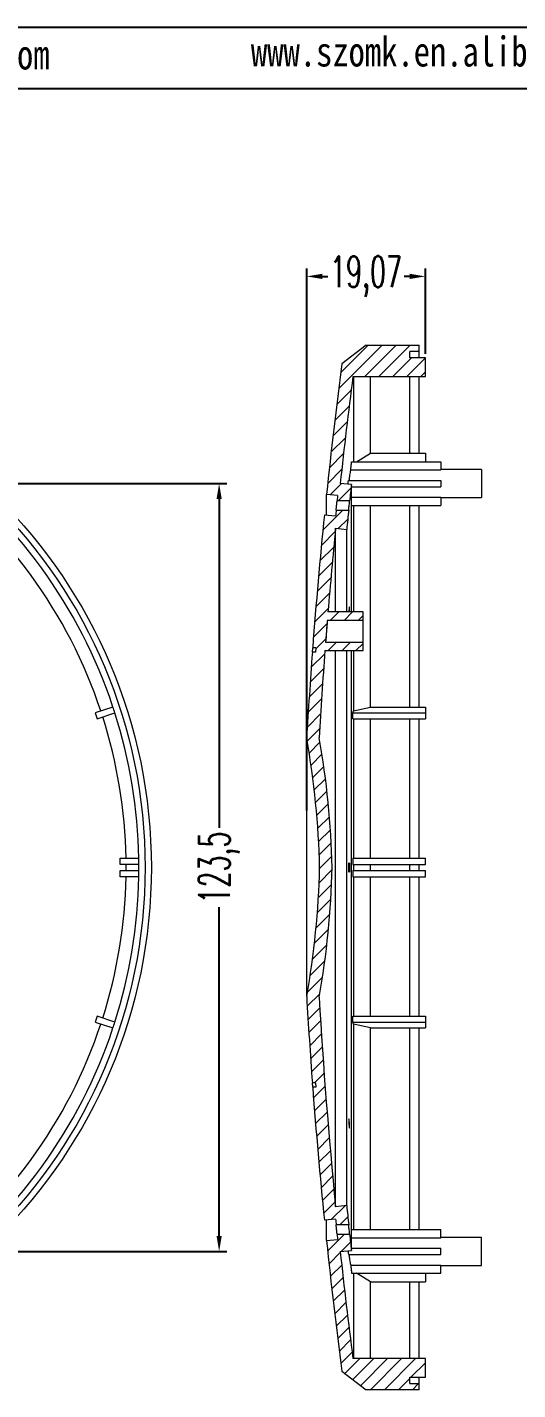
# Model space of a CAD drawing. Header units: inches. Extents: x 2104 to 4359, y 410 to 823.
# Drawn here: x 2371.4 to 2450.2, y 603.5 to 822.7 of the extents above; entities that cross this region are included whole.
import ezdxf

# ---------------------------------------------------------------- set-up
doc = ezdxf.new("R2010")
doc.units = ezdxf.units.IN
doc.layers.add('文字', color=81, linetype='Continuous')
doc.styles.add('SLDTEXTSTYLE2', font='TXT', dxfattribs={"width": 0.6, "bigfont": 'bigfont'})
doc.styles.add('宋体', font='', dxfattribs={"width": 0.8, "height": 3.5})
doc.styles.get('宋体').set_extended_font_data('SimSun')
doc.dimstyles.new('5', dxfattribs={"dimtxt": 5, "dimasz": 2.5, "dimexe": 1.25, "dimexo": 0.625, "dimtad": 0, "dimzin": 12, "dimtxsty": 'SLDTEXTSTYLE2', "dimcen": 2.5, "dimclrd": 3, "dimclre": 3, "dimclrt": 256, "dimadec": 0, "dimazin": 0, "dimtfac": 1, "dimtmove": 0, "dimatfit": 3, "dimfxl": 1, "dimarcsym": 0})
pattern_1 = [(45, (0, 0), (-1.122532015133644, 1.122532015133644), [])]

# ---------------------------------------------------------------- blocks, each defined once
blk = doc.blocks.new('*D214')
at = {"color": 3, "lineweight": -2}
for p, q in [((2349.911232360855, 749.2566113113935), (2403.430438522576, 749.2566113113935)), ((2402.180438522576, 746.7566113113935), (2402.180438522576, 693.8816113113935)), ((2402.180438522576, 628.2566113113935), (2402.180438522576, 681.1316113113935)), ((2349.911232360855, 625.7566113113935), (2403.430438522576, 625.7566113113935))]:
    blk.add_line(p, q, dxfattribs=at)
at = {"color": 3}
for points in [[(2401.763771855909, 746.7566113113935), (2402.597105189242, 746.7566113113935), (2402.180438522576, 749.2566113113935)], [(2401.763771855909, 628.2566113113935), (2402.597105189242, 628.2566113113935), (2402.180438522576, 625.7566113113935)]]:
    blk.add_solid(points, dxfattribs=at)
at = {"layer": 'Defpoints', "color": 0}
for p in [(2349.286232360855, 749.2566113113935), (2402.180438522576, 749.2566113113935), (2349.286232360855, 625.7566113113935)]:
    blk.add_point(p, dxfattribs=at)
at = {"insert": (2402.180438522576, 687.506611311394), "char_height": 5, "attachment_point": 5, "rotation": 90, "style": 'SLDTEXTSTYLE2'}
blk.add_mtext('123,5', dxfattribs=at)
blk = doc.blocks.new('*D223')
at = {"color": 3, "lineweight": -2}
for p, q in [((2416.242485838557, 696.6718060455605), (2416.242485838557, 783.8326267939278)), ((2418.742485838557, 782.5826267939278), (2419.652416672391, 782.5826267939278)), ((2432.812347506226, 782.5826267939278), (2431.902416672391, 782.5826267939278)), ((2435.312347506226, 770.1316113113935), (2435.312347506226, 783.8326267939278))]:
    blk.add_line(p, q, dxfattribs=at)
at = {"color": 3}
for points in [[(2418.742485838557, 782.9992934605945), (2418.742485838557, 782.1659601272612), (2416.242485838557, 782.5826267939278)], [(2432.812347506226, 782.9992934605945), (2432.812347506226, 782.1659601272612), (2435.312347506226, 782.5826267939278)]]:
    blk.add_solid(points, dxfattribs=at)
at = {"layer": 'Defpoints', "color": 0}
for p in [(2435.312347506226, 782.5826267939278), (2435.312347506226, 769.5066113113935), (2416.242485838557, 696.0468060455605)]:
    blk.add_point(p, dxfattribs=at)
at = {"insert": (2425.777416672391, 782.5826267939278), "char_height": 5, "attachment_point": 5, "style": 'SLDTEXTSTYLE2'}
blk.add_mtext('19,07', dxfattribs=at)

msp = doc.modelspace()

# ---------------------------------------------------------------- hatches: boundary and pattern name
at = {"linetype": 'Continuous', "lineweight": 0}
h = msp.add_hatch(dxfattribs=at)
h.set_pattern_fill('ANSI31', color=4, scale=0.5, style=0)
h.set_pattern_definition(pattern_1)
edge = h.paths.add_edge_path(flags=0)
edge.add_arc((3243.616208876534, 660.7729561972014), 826.9351658260475, 173.9925447969175, 174.0490867491497)
edge.add_line((2421.137328381409, 746.5066113113935), (2423.148191098138, 746.5066113113935))
edge.add_arc((3243.616208876534, 660.7729561972014), 824.9351658260475, 173.8536348849227, 174.0346068638956, ccw=False)
edge.add_line((2423.42307796332, 749.0976742506919), (2421.632957799039, 749.2860589645007))
edge.add_arc((3243.616208876534, 660.7729561972014), 826.7351658260476, 172.6522517476979, 173.8539373255835, ccw=False)
edge.add_line((2423.67002103919, 766.5050869069801), (2435.312347506226, 766.5050869069801))
edge.add_line((2435.312347506226, 766.5050869069801), (2435.312347506226, 769.5066113113936))
edge.add_line((2435.312347506226, 769.5066113113935), (2432.812347506226, 769.5066113113935))
edge.add_line((2432.812347506226, 769.5066113113935), (2432.812347506226, 770.5066113113935))
edge.add_line((2432.812347506226, 770.5066113113935), (2434.312347506226, 770.5066113113935))
edge.add_line((2434.312347506226, 770.5066113113935), (2434.312347506226, 771.5066113113935))
edge.add_line((2434.312347506226, 771.5066113113935), (2425.811235407217, 771.5066113113935))
edge.add_line((2425.811235407217, 771.5066113113935), (2421.91757934313, 768.5381514118562))
edge.add_arc((3243.616208876534, 660.7729561972014), 828.7351658260476, 172.5283420764833, 173.9925447969175)
edge.add_line((2419.43221961973, 747.5066113113935), (2421.222334534406, 747.3182271500315))
h = msp.add_hatch(dxfattribs=at)
h.set_pattern_fill('ANSI31', color=4, scale=0.5, style=0)
h.set_pattern_definition(pattern_1)
edge = h.paths.add_edge_path(flags=0)
edge.add_arc((3243.616208876534, 660.7729561972014), 828.2351658260476, 175.7033635055529, 175.7523865467496)
edge.add_spline(control_points=[(2417.655980578596, 722.1178107566407), (2417.489771700091, 722.1301552486989), (2417.323562821588, 722.1424997407571), (2417.157353943083, 722.1548442328153)], knot_values=[0, 0, 0, 0, 1, 1, 1, 1], weights=[1, 1, 1, 1], degree=3, periodic=0)
edge.add_arc((3243.616208876534, 660.7729561972014), 828.7351658260476, 175.7523865467497, 176.7153513814127)
edge.add_arc((2284.325693026787, 684.6193618451484), 134.0177592264281, 1.234463321825615, 10.158626856906324, ccw=False)
edge.add_arc((2284.325693026787, 690.3938607776386), 134.0177592264281, 349.841373143093, 358.7655366781736, ccw=False)
edge.add_arc((3243.616208876534, 714.240266425586), 828.7351658260476, 183.2846486185881, 184.2476204082335)
edge.add_line((2417.157361346297, 652.8582787116038), (2417.655980578596, 652.8954118661443))
edge.add_arc((3243.616208876534, 714.240266425586), 828.2351658260476, 184.2476134978475, 184.2966503607017)
edge.add_spline(control_points=[(2417.708785357662, 652.1885324665764), (2417.542572084873, 652.176245647961), (2417.37637382931, 652.1637589500128), (2417.210175573747, 652.1512722520647)], knot_values=[0, 0, 0, 0, 1, 1, 1, 1], weights=[1, 1, 1, 1], degree=3, periodic=0)
edge.add_arc((3243.616208876534, 714.240266425586), 828.7351658260476, 184.2966364944475, 185.7815673583447)
edge.add_line((2419.096679450152, 630.7566113113935), (2420.887523152903, 630.9379365228748))
edge.add_arc((3243.616208876534, 714.240266425586), 826.9351658260475, 185.7815673583447, 185.8464296570102)
edge.add_line((2420.982353612932, 630.0066113113935), (2422.992836578041, 630.0066113113935))
edge.add_arc((3243.616208876534, 714.240266425586), 824.9351658260475, 185.64265744635, 185.8606535148301, ccw=False)
edge.add_line((2422.678289135906, 633.1294795450567), (2420.887440181414, 632.9481538018302))
edge.add_arc((3243.616208876534, 714.240266425586), 826.7351658260476, 183.3009132462272, 185.6429598870108, ccw=False)
edge.add_arc((2284.325693026787, 690.3938607776386), 136.0177592264281, 349.9410871764937, 358.7836909278149)
edge.add_arc((2284.325693026787, 684.6193618451484), 136.0177592264281, 1.216309072185986, 10.05891282350716)
edge.add_arc((3243.616208876534, 660.7729561972014), 826.7351658260476, 175.7245950612827, 176.699086753772, ccw=False)
edge.add_line((2419.181659036046, 722.4066113113936), (2425.312347506226, 722.4066113113936))
edge.add_line((2425.312347506226, 722.4066113113936), (2425.312347506226, 723.7566113113935))
edge.add_line((2425.312347506226, 723.7566113113935), (2419.283694898176, 723.7566113113935))
edge.add_arc((3243.616208876534, 660.7729561972014), 826.7351658260476, 175.3874582106935, 175.6307682415281, ccw=False)
edge.add_line((2419.558590735618, 727.2566113113935), (2425.312347506226, 727.2566113113936))
edge.add_line((2425.312347506226, 727.2566113113935), (2425.312347506226, 728.6066113113934))
edge.add_line((2425.312347506226, 728.6066113113939), (2419.668619737958, 728.6066113113939))
edge.add_arc((3243.616208876534, 660.7729561972014), 826.7351658260476, 174.3570401129884, 175.2935880157458, ccw=False)
edge.add_line((2420.887440181414, 742.0650688209571), (2422.678289135906, 741.8837430777306))
edge.add_arc((3243.616208876534, 660.7729561972014), 824.9351658260475, 174.1393464851692, 174.3573425536492, ccw=False)
edge.add_line((2422.99283657804, 745.0066113113935), (2420.982353612932, 745.0066113113935))
edge.add_arc((3243.616208876534, 660.7729561972014), 826.9351658260475, 174.1535703429906, 174.2184326416561)
edge.add_line((2420.887523152903, 744.0752860999123), (2419.096679450153, 744.2566113113937))
edge.add_arc((3243.616208876534, 660.7729561972014), 828.7351658260476, 174.2184326416561, 175.703363505553)
edge.add_line((2417.210175573747, 722.8619503707264), (2417.708785357705, 722.8246901562079))
h = msp.add_hatch(dxfattribs=at)
h.set_pattern_fill('ANSI31', color=4, scale=0.5, style=0)
h.set_pattern_definition(pattern_1)
edge = h.paths.add_edge_path(flags=0)
edge.add_arc((3243.616208876534, 714.240266425586), 826.9351658260475, 185.9509132508512, 186.0074552030834)
edge.add_line((2421.222334534407, 627.6949954727556), (2419.43221961973, 627.5066113113936))
edge.add_arc((3243.616208876534, 714.240266425586), 828.7351658260476, 186.0074552030834, 187.4716579235175)
edge.add_line((2421.91757934313, 606.475071210931), (2425.811235407217, 603.5066113113937))
edge.add_line((2425.811235407217, 603.5066113113937), (2434.312347506227, 603.5066113113937))
edge.add_line((2434.312347506226, 603.5066113113937), (2434.312347506226, 604.5066113113937))
edge.add_line((2434.312347506226, 604.5066113113937), (2432.812347506226, 604.5066113113937))
edge.add_line((2432.812347506226, 604.5066113113937), (2432.812347506226, 605.5066113113937))
edge.add_line((2432.812347506226, 605.5066113113937), (2435.312347506226, 605.5066113113937))
edge.add_line((2435.312347506226, 605.5066113113937), (2435.312347506226, 608.5081357158072))
edge.add_line((2435.312347506226, 608.5081357158069), (2423.67002103919, 608.5081357158069))
edge.add_arc((3243.616208876534, 714.240266425586), 826.7351658260476, 186.1460626744157, 187.3477482523013, ccw=False)
edge.add_line((2421.632957799039, 625.7271636582868), (2423.42307796332, 625.9155483720957))
edge.add_arc((3243.616208876534, 714.240266425586), 824.9351658260475, 185.9653931361036, 186.1463651150765, ccw=False)
edge.add_line((2423.148191098138, 628.5066113113935), (2421.137328381409, 628.5066113113935))

# ---------------------------------------------------------------- linework, layer by layer
for p, q in [((2104.149665327022, 822.657428983305), (2688.051709532638, 822.657428983305)), ((2119.258740544961, 812.8274282391023), (2678.221708788436, 812.8274282391023))]:
    msp.add_line(p, q)
at = {"color": 7, "linetype": 'Continuous', "lineweight": 15}
for p, q in [((2425.811235407217, 771.5066113113935), (2421.91757934313, 768.5381514118562)), ((2425.811235407217, 771.5066113113935), (2434.312347506226, 771.5066113113935)), ((2434.312347506226, 770.5066113113935), (2434.312347506226, 771.5066113113935)), ((2434.312347506226, 770.5066113113935), (2432.812347506226, 770.5066113113935)), ((2432.812347506226, 769.5066113113935), (2432.812347506226, 770.5066113113935)), ((2435.312347506226, 769.5066113113935), (2432.812347506226, 769.5066113113935)), ((2434.312347506226, 769.5066113113935), (2434.312347506226, 770.5066113113935)), ((2435.312347506226, 766.5050869069801), (2435.312347506226, 769.5066113113935)), ((2423.67002103919, 766.5050869069801), (2435.312347506226, 766.5050869069801)), ((2423.792791329451, 766.5050869069801), (2423.792791329451, 752.7566113113935)), ((2426.486667595422, 754.1386642072093), (2426.486667595422, 766.5050869069801)), ((2432.812347506226, 754.1386642072093), (2432.812347506226, 766.5050869069801)), ((2434.312347506226, 754.1386642072093), (2434.312347506226, 766.5050869069801)), ((2424.245960240689, 752.7566113113935), (2426.486667595422, 754.1386642072093)), ((2426.486667595422, 754.1386642072093), (2432.812347506226, 754.1386642072093)), ((2432.812347506226, 754.1386642072093), (2435.312347506226, 754.1386642072093)), ((2435.312347506226, 754.1386642072093), (2435.312347506226, 752.7566113113935)), ((2423.456500808412, 752.7566113113935), (2437.812347506226, 752.7566113113935)), ((2437.812347506226, 752.7566113113935), (2437.812347506226, 751.450352408242)), ((2422.942360603383, 749.7566113113935), (2437.812347506226, 749.7566113113935)), ((2423.31780750523, 751.450352408242), (2437.812347506226, 751.450352408242)), ((2444.312347506226, 751.5066113113935), (2437.812347506226, 751.5066113113935)), ((2437.812347506226, 749.7566113113935), (2437.812347506226, 748.7566113113935)), ((2444.312347506226, 751.5066113113935), (2444.312347506226, 749.2566113113935)), ((2421.222334534407, 747.3182271500318), (2419.43221961973, 747.5066113113935)), ((2419.43221961973, 744.222637440801), (2419.43221961973, 747.5066113113935)), ((2421.222334534407, 747.3182271500318), (2421.137328381409, 746.5066113113935)), ((2423.42307796332, 749.0976742506919), (2421.632957799039, 749.2860589645006)), ((2423.42307796332, 728.6066113113939), (2423.42307796332, 749.0976742506919)), ((2423.42307796332, 748.7566113113935), (2437.812347506226, 748.7566113113935)), ((2444.312347506226, 749.2566113113935), (2444.312347506226, 747.0066113113935)), ((2423.148191098138, 746.5066113113935), (2421.137328381409, 746.5066113113935)), ((2423.42307796332, 747.062870212314), (2437.812347506226, 747.062870212314)), ((2423.42307796332, 745.7566113113935), (2437.812347506226, 745.7566113113935)), ((2423.792791329451, 745.7566113113935), (2423.792791329451, 728.6066113113939)), ((2426.486667595422, 713.3210620414175), (2426.486667595422, 745.7566113113935)), ((2432.812347506226, 713.3210620414175), (2432.812347506226, 745.7566113113935)), ((2434.312347506226, 713.3210620414175), (2434.312347506226, 745.7566113113935)), ((2437.812347506226, 747.062870212314), (2437.812347506226, 745.7566113113935)), ((2437.812347506226, 747.0066113113935), (2444.312347506226, 747.0066113113935)), ((2419.096679450152, 744.2566113113935), (2420.887523152903, 744.0752860999123)), ((2420.982353612932, 745.0066113113935), (2422.99283657804, 745.0066113113935)), ((2420.887440181413, 728.6066113113939), (2420.887440181414, 742.0650688209571)), ((2420.887440181414, 742.0650688209571), (2422.678289135906, 741.8837430777307)), ((2422.678289135906, 728.6066113113939), (2422.678289135906, 741.8837430777307)), ((2425.312347506226, 728.6066113113939), (2419.668619737958, 728.6066113113939)), ((2425.312347506226, 727.2566113113935), (2425.312347506226, 728.6066113113939)), ((2425.312347506226, 727.2566113113935), (2419.558590735618, 727.2566113113935)), ((2425.312347506226, 723.7566113113935), (2425.312347506226, 727.2566113113935)), ((2419.283694898176, 723.7566113113935), (2425.312347506226, 723.7566113113935)), ((2425.312347506226, 722.4066113113936), (2425.312347506226, 723.7566113113935)), ((2417.655980578596, 722.1178107566407), (2417.157353943083, 722.1548442328153)), ((2417.163225753393, 722.1544081278589), (2417.210190600082, 722.8621503707209)), ((2417.708770341168, 722.8244902866363), (2417.210175573746, 722.8619503707209)), ((2417.708770340435, 722.8244902768806), (2417.655980530848, 722.1178101137561)), ((2419.181659036046, 722.4066113113936), (2425.312347506226, 722.4066113113936)), ((2420.887440181414, 632.9481538018304), (2420.887440181413, 722.4066113113936)), ((2422.678289135906, 633.1294795450567), (2422.678289135906, 722.4066113113936)), ((2423.42307796332, 625.9155483720956), (2423.42307796332, 722.4066113113936)), ((2423.792791329451, 722.4066113113936), (2423.792791329451, 712.6864009282554)), ((2385.116912075535, 713.3210625886495), (2382.263742038265, 712.3940110593612)), ((2382.263742038265, 712.3940110593612), (2382.572754868523, 711.4429537593896)), ((2382.572754868523, 711.4429537593896), (2385.425924905792, 712.3700052886779)), ((2423.670225077581, 712.394011058293), (2435.312347506226, 712.394011058293)), ((2423.792791329451, 712.6864009282554), (2426.486667595422, 713.3210620414175)), ((2426.486667595422, 713.3210620414175), (2432.812347506226, 713.3210620414175)), ((2432.812347506226, 713.3210620414175), (2435.312347506226, 713.3210620414175)), ((2435.312347506226, 713.3210620414175), (2435.312347506226, 712.394011058293)), ((2435.312347506226, 712.394011058293), (2435.312347506226, 711.4429545419976)), ((2423.670225077581, 711.4429545419976), (2435.312347506226, 711.4429545419976)), ((2423.792791329451, 711.4429545419976), (2423.792791329451, 689.0066113113935)), ((2426.486667595422, 689.0066113113935), (2426.486667595422, 711.4429545419976)), ((2432.812347506226, 689.0066113113935), (2432.812347506226, 711.4429545419976)), ((2434.312347506226, 689.0066113113935), (2434.312347506226, 711.4429545419976)), ((2416.242485838557, 666.7566113113935), (2416.242485838557, 708.2566113113935)), ((2386.272512027279, 689.006611324432), (2389.272510656372, 689.006611324432)), ((2386.272512027279, 688.0066113351422), (2386.272512027279, 689.006611324432)), ((2423.6702848015, 689.0066113113935), (2435.312347506226, 689.0066113113935)), ((2435.312347506226, 688.0066113113935), (2435.312347506226, 689.0066113113935)), ((2389.284707256809, 688.0066113351422), (2386.272512027279, 688.0066113351422)), ((2386.284708627716, 686.006611298355), (2386.284708627716, 687.0066112876448)), ((2386.284708627716, 687.0066112876448), (2389.284707256809, 687.0066112876448)), ((2389.272510656372, 686.006611298355), (2386.284708627716, 686.006611298355)), ((2423.66865246916, 688.0066113113935), (2435.312347506226, 688.0066113113935)), ((2423.670225077581, 687.0066113113935), (2435.312347506226, 687.0066113113935)), ((2423.671857349342, 686.0066113113935), (2435.312347506226, 686.0066113113935)), ((2423.792791329451, 688.0066113113935), (2423.792791329451, 687.0066113113935)), ((2423.792791329451, 686.0066113113935), (2423.792791329451, 663.5702680807913)), ((2426.486667595422, 687.0066113113935), (2426.486667595422, 688.0066113113935)), ((2426.486667595422, 663.5702680807913), (2426.486667595422, 686.0066113113935)), ((2432.812347506226, 687.0066113113935), (2432.812347506226, 688.0066113113935)), ((2432.812347506226, 663.5702680807913), (2432.812347506226, 686.0066113113935)), ((2434.312347506226, 687.0066113113935), (2434.312347506226, 688.0066113113935)), ((2434.312347506226, 663.5702680807913), (2434.312347506226, 686.0066113113935)), ((2435.312347506226, 686.0066113113935), (2435.312347506226, 687.0066113113935)), ((2382.572754868523, 663.5702688633974), (2382.263742038265, 662.6192115634258)), ((2382.263742038265, 662.6192115634258), (2385.116912075535, 661.6921600341375)), ((2385.425924905792, 662.6432173341091), (2382.572754868523, 663.5702688633974)), ((2423.670225077581, 663.5702680807913), (2435.312347506226, 663.5702680807913)), ((2423.670225077581, 662.6192115644958), (2435.312347506226, 662.6192115644958)), ((2423.792791329451, 662.3268216945335), (2423.792791329451, 629.2566113113935)), ((2426.486667595422, 661.6921605813714), (2423.792791329451, 662.3268216945335)), ((2435.312347506226, 663.5702680807913), (2435.312347506226, 662.6192115644958)), ((2435.312347506226, 662.6192115644958), (2435.312347506226, 661.6921605813714)), ((2426.486667595422, 629.2566113113935), (2426.486667595422, 661.6921605813714)), ((2426.486667595422, 661.6921605813714), (2432.812347506226, 661.6921605813714)), ((2432.812347506226, 629.2566113113935), (2432.812347506226, 661.6921605813714)), ((2432.812347506226, 661.6921605813714), (2435.312347506226, 661.6921605813714)), ((2434.312347506226, 629.2566113113935), (2434.312347506226, 661.6921605813714)), ((2417.655980578596, 652.8954118661441), (2417.157353943084, 652.8583783899585)), ((2417.210190600082, 652.1510722520661), (2417.163223575667, 652.8588143331731)), ((2417.708770340435, 652.1887323459091), (2417.210175573747, 652.1512722520647)), ((2417.655995376101, 652.8952126297008), (2417.708785357662, 652.1885324665764)), ((2422.678289135906, 633.1294795450567), (2420.887440181414, 632.9481538018304)), ((2420.887523152903, 630.9379365228751), (2419.096679450152, 630.7566113113935)), ((2419.43221961973, 627.5066113113935), (2419.43221961973, 630.7905851819864)), ((2422.99283657804, 630.0066113113935), (2420.982353612932, 630.0066113113935)), ((2423.42307796332, 629.2566113113935), (2437.812347506226, 629.2566113113935)), ((2437.812347506226, 627.9503524082415), (2437.812347506226, 629.2566113113935)), ((2419.43221961973, 627.5066113113935), (2421.222334534407, 627.6949954727556)), ((2421.137328381409, 628.5066113113935), (2421.222334534407, 627.6949954727556)), ((2421.137328381409, 628.5066113113935), (2423.148191098138, 628.5066113113935)), ((2423.42307796332, 627.950352410473), (2437.812347506226, 627.9503524082415)), ((2444.312347506226, 628.0066113113935), (2437.812347506226, 628.0066113113935)), ((2444.312347506226, 625.7566113113935), (2444.312347506226, 628.0066113113935)), ((2421.632957799039, 625.7271636582868), (2423.42307796332, 625.9155483720956)), ((2422.942360603383, 625.256611311394), (2437.812347506226, 625.2566113113935)), ((2423.42307796332, 626.2566113113935), (2437.812347506226, 626.2566113113935)), ((2437.812347506226, 625.2566113113935), (2437.812347506226, 626.2566113113935)), ((2444.312347506226, 623.5066113113935), (2444.312347506226, 625.7566113113935)), ((2423.317807505286, 623.5628702144077), (2437.812347506226, 623.5628702145455)), ((2437.812347506226, 622.2566113113935), (2437.812347506226, 623.5628702145455)), ((2437.812347506226, 623.5066113113935), (2444.312347506226, 623.5066113113935)), ((2423.456500808412, 622.2566113113935), (2437.812347506226, 622.2566113113935)), ((2423.792791329451, 622.2566113113935), (2423.792791329451, 608.5081357158069)), ((2426.486667595422, 620.874558415579), (2424.245960240691, 622.2566113113935)), ((2426.486667595422, 608.5081357158069), (2426.486667595422, 620.874558415579)), ((2426.486667595422, 620.874558415579), (2432.812347506226, 620.874558415579)), ((2432.812347506226, 608.5081357158069), (2432.812347506226, 620.874558415579)), ((2432.812347506226, 620.874558415579), (2435.312347506226, 620.874558415579)), ((2434.312347506226, 608.5081357158069), (2434.312347506226, 620.874558415579)), ((2435.312347506226, 622.2566113113935), (2435.312347506226, 620.874558415579)), ((2435.312347506226, 608.5081357158069), (2423.67002103919, 608.5081357158069)), ((2435.312347506226, 605.5066113113937), (2435.312347506226, 608.5081357158069)), ((2421.91757934313, 606.475071210931), (2425.811235407217, 603.5066113113937)), ((2432.812347506226, 605.5066113113937), (2435.312347506226, 605.5066113113937)), ((2432.812347506226, 604.5066113113937), (2432.812347506226, 605.5066113113937)), ((2434.312347506226, 604.5066113113937), (2434.312347506226, 605.5066113113937)), ((2434.312347506226, 603.5066113113937), (2425.811235407217, 603.5066113113937)), ((2432.812347506226, 604.5066113113937), (2434.312347506226, 604.5066113113937)), ((2434.312347506226, 603.5066113113937), (2434.312347506226, 604.5066113113937))]:
    msp.add_line(p, q, dxfattribs=at)
at = {"color": 7, "linetype": 'Continuous', "lineweight": 15, "flags": 128}
msp.add_lwpolyline([(2423.135448733132, 645.5831023654273), (2423.145896427995, 645.6748442396984), (2423.147861379522, 645.838478088901), (2423.141214445528, 646.0551783196029), (2423.126715725541, 646.3010300974256), (2423.105916119411, 646.5492357372918), (2423.081052287165, 646.7722863979407), (2423.054886815069, 646.9446199275626), (2423.030431516802, 647.0458751876922), (2423.010552057488, 647.0640611458311), (2422.997547315917, 646.9974675302155), (2422.992842636427, 646.8545404139977), (2422.996875779626, 646.6520330815588), (2423.009138951234, 646.4125162631403), (2423.028282628861, 646.1620893819668), (2423.052229030232, 645.9282847861077), (2423.068474522162, 645.8025027414205), (2423.068473163974, 645.8025036609847)], dxfattribs=at)
at = {"color": 7, "linetype": 'Continuous', "lineweight": 15}
for radius in [84, 83]:
    msp.add_circle((2307.286232360855, 687.5066113113935), radius, dxfattribs=at)
for centre, radius, start, end in [((3243.616208876534, 660.7729561972014), 828.7351658260477, 172.5283420764855, 173.9925447969225), ((3243.616208876534, 660.7729561972014), 826.7351658260477, 172.6522517476943, 173.8539373255839), ((2307.286232360855, 687.5066113113935), 79.94623265685775, 18.35834179508873, 53.64165820491876), ((2307.286232360855, 687.5066113113935), 82.00000000000007, 18.34936667417571, 53.6506333258269), ((3243.616208876534, 660.7729561972014), 824.9351658260476, 173.8536348849256, 174.0346068638954), ((3243.616208876534, 660.7729561972014), 828.7351658260477, 174.2184326416508, 175.7033635055572), ((3243.616208876534, 660.7729561972014), 826.9351658260476, 174.1535703429953, 174.2184326416508), ((3243.616208876534, 660.7729561972014), 824.9351658260478, 174.1393464851652, 174.3573425536541), ((3243.616208876534, 660.7729561972014), 826.7351658260476, 174.3570401129881, 175.293588015743), ((3243.616208876534, 660.7729561972014), 826.7351658260476, 175.3874582106984, 175.6307682415248), ((3243.616208876534, 660.7729561972014), 828.7351658260476, 175.7523865467432, 176.7153513814153), ((3243.616208876534, 660.7729561972014), 826.7351658260476, 175.7245950612865, 176.6990867537671), ((2307.286232360855, 687.5066113113935), 82.00000000000007, 17.65063332582528, 18.34936667417571), ((2307.286232360855, 687.5066113113935), 81.99999999999997, 1.048151989049712, 17.65063332582528), ((2307.286232360855, 687.5066113113935), 79.94623265685765, 1.075081461003341, 17.64165820491128), ((2284.325693026787, 684.6193618451484), 134.0177592264281, 1.23446332182367, 10.15862685690376), ((2284.325693026787, 684.6193618451484), 136.0177592264286, 1.216309072184993, 10.05891282350331), ((2307.286232360855, 687.5066113113935), 81.99999999999997, 0.3493666741719691, 1.048151989049712), ((2307.286232360855, 687.5066113113935), 79.94623265685767, 342.3583417950887, 358.9249185389966), ((2307.286232360855, 687.5066113113935), 81.99999999999997, 342.3493666741747, 358.9518480109503), ((2307.286232360855, 687.5066113113935), 79.94623265685767, 359.6416582049238, 0.3583417950892314), ((2307.286232360855, 687.5066113113935), 81.99999999999997, 358.9518480109503, 359.650633325828), ((2307.286232360855, 687.5066113113935), 81.99999999999993, 359.650633325828, 0.3493666741719691), ((2284.325693026787, 690.3938607776386), 134.0177592264281, 349.8413731430962, 358.7655366781763), ((2284.325693026787, 690.3938607776386), 136.0177592264286, 349.9410871764967, 358.783690927815), ((3243.616208876534, 714.240266425586), 828.7351658260476, 183.2846486185847, 184.247620408229), ((3243.616208876534, 714.240266425586), 826.7351658260476, 183.3009132462329, 185.6429598870118), ((2307.286232360855, 687.5066113113935), 79.94623265685767, 306.3583417950812, 341.6416582049236), ((2307.286232360855, 687.5066113113935), 81.99999999999997, 341.6506333258243, 342.3493666741747), ((2307.286232360855, 687.5066113113935), 82.00000000000007, 306.3493666741731, 341.6506333258243), ((3243.616208876534, 714.240266425586), 828.7351658260477, 184.296643427572, 185.7815673583492), ((3243.616208876534, 714.240266425586), 824.9351658260475, 185.6426574463459, 185.8606535148348), ((3243.616208876534, 714.240266425586), 826.9351658260476, 185.7815673583492, 185.8464296570047), ((3243.616208876534, 714.240266425586), 828.7351658260477, 186.0074552030775, 187.4716579235146), ((3243.616208876534, 714.240266425586), 824.9351658260476, 185.9653931361046, 186.1463651150744), ((3243.616208876534, 714.240266425586), 826.7351658260477, 186.1460626744161, 187.3477482523057)]:
    msp.add_arc(centre, radius, start, end, dxfattribs=at)
for points in [[(2423.31780750523, 751.450352408242), (2423.340730975644, 751.6680715123057), (2423.386773296215, 752.1035292940696), (2423.433195168299, 752.5389271665631), (2423.456500808411, 752.7566113113935)], [(2423.670225077581, 711.4429545419976), (2423.669953027139, 711.7599732751792), (2423.669953027139, 712.0769923251114), (2423.670225077581, 712.394011058293)], [(2423.670225077581, 712.394011058293), (2423.710898492199, 712.4914816171431), (2423.751753923121, 712.5889449395818), (2423.792791329451, 712.6864009282554)], [(2423.670225077581, 662.6192115644958), (2423.669953027139, 662.9362302976774), (2423.669953027139, 663.2532493476097), (2423.670225077581, 663.5702680807913)], [(2423.792791329451, 662.3268216945335), (2423.751753923121, 662.424277683207), (2423.710898492199, 662.5217410056457), (2423.670225077581, 662.6192115644958)], [(2423.317807505244, 623.5628702144095), (2423.340730975656, 623.3451511103681), (2423.386773296222, 622.9096933286492), (2423.433195168302, 622.4742954562016), (2423.456500808412, 622.2566113113935)]]:
    msp.add_open_spline(points, degree=3, dxfattribs=at)
for points, knots in [([(2422.880306216018, 749.1547932655603), (2422.883165901938, 749.1826979764055), (2422.903725407354, 749.3833168798933), (2422.924486895536, 749.583915006076), (2422.942360603383, 749.7566113113935)], [0, 0, 0, 0, 0.1390931281158475, 1, 1, 1, 1]), ([(2423.31780750523, 751.450352408242), (2423.298860880043, 751.4035823235045), (2423.277305201108, 751.3274570390508), (2423.230926396493, 751.1231778520946), (2423.206436921131, 750.9970339291449), (2423.154951844304, 750.6966306075401), (2423.129105141386, 750.5291107988169), (2423.077204517741, 750.1602046752087), (2423.051558046601, 749.9612268756887), (2423.027339026987, 749.7566113113935)], [0, 0, 0, 0, 0.25, 0.25, 0.5, 0.5, 0.75, 0.75, 1, 1, 1, 1]), ([(2420.982353612932, 745.0066113113935), (2420.982353612932, 745.0066113113935), (2420.99081802244, 745.0881773005249), (2421.012365076346, 745.2961472985444), (2421.020973303834, 745.3792736728719), (2421.039764680592, 745.5608835229609), (2421.049802869785, 745.6579662399063), (2421.070208112627, 745.8554737078684), (2421.080234089291, 745.9525970870427), (2421.098940919524, 746.1339371831991), (2421.107520336047, 746.2171703522449), (2421.128930822329, 746.4249804184306), (2421.137328381409, 746.5066113113935), (2421.137328381409, 746.5066113113935)], [0, 0, 0, 0, 0.2500000000000047, 0.2500000000000047, 0.3750000000000039, 0.3750000000000039, 0.5000000000000031, 0.5000000000000031, 0.6250000000000023, 0.6250000000000023, 0.7500000000000016, 0.7500000000000016, 1, 1, 1, 1]), ([(2422.99283657804, 745.0066113113935), (2422.99283657804, 745.0066113113935), (2423.001337428071, 745.0883284959236), (2423.022914451712, 745.2960787588299), (2423.031565584208, 745.3794153739545), (2423.050361297398, 745.5606230748795), (2423.060444020975, 745.657898025232), (2423.091093594368, 745.9538374927279), (2423.111135087857, 746.1477009583482), (2423.139790741303, 746.4251525980717), (2423.148191098138, 746.5066113113935), (2423.148191098138, 746.5066113113935)], [0, 0, 0, 0, 0.2500000000000043, 0.2500000000000043, 0.3750000000000065, 0.3750000000000065, 0.5000000000000087, 0.5000000000000087, 0.7500000000000043, 0.7500000000000043, 1, 1, 1, 1]), ([(2423.124781033464, 729.4360249004922), (2423.122844099283, 729.4386025673434), (2423.115320332106, 729.44861517667), (2423.096134174797, 729.3788172483382), (2423.070183285616, 729.2335018886483), (2423.044018257396, 729.0213338213366), (2423.022721079903, 728.8010475146257), (2423.013764859592, 728.6615337864419), (2423.010239057559, 728.6066113113939)], [0, 0, 0, 0, 0.06901638789485698, 0.2680851207715539, 0.4681635508369822, 0.6689028471053956, 0.8696567330312055, 1, 1, 1, 1]), ([(2423.117888150775, 728.6066113113939), (2423.120609070665, 728.6374441813095), (2423.130628361882, 728.7509806010567), (2423.141898562278, 728.9534762587409), (2423.149201410797, 729.1753263153332), (2423.147872259053, 729.3492923110657), (2423.140010969891, 729.4016104403354), (2423.13608263515, 729.4277541326219)], [0, 0, 0, 0, 0.08574474055018448, 0.3157393677819218, 0.5445370473437712, 0.7724023498499206, 1, 1, 1, 1]), ([(2419.558590735618, 727.2566113113935), (2419.558590735618, 727.2566113113935), (2419.557714090498, 727.2452432215109), (2419.554274092896, 727.2006556097958), (2419.551667272621, 727.1668730038273), (2419.544869849975, 727.0788529042798), (2419.540707811892, 727.0249851081435), (2419.530860334519, 726.8976695386618), (2419.525131489348, 726.8236632115222), (2419.506344508411, 726.5812918899392), (2419.491173023045, 726.3859725463508), (2419.458359663871, 725.9650608141164), (2419.440379527279, 725.7351490588726), (2419.413527455692, 725.3931150199205), (2419.404419809764, 725.2773207669948), (2419.386767329342, 725.0533023853036), (2419.378164249425, 724.9443322068123), (2419.361413614732, 724.7325303640764), (2419.353304019973, 724.6301830716448), (2419.338258647359, 724.4405979933567), (2419.33122789841, 724.352159087869), (2419.318203322471, 724.1885421408747), (2419.31242019877, 724.1160097794441), (2419.302288372165, 723.9890592332004), (2419.297900165281, 723.9341476145755), (2419.290861583385, 723.8461265157703), (2419.288206370641, 723.8129546425471), (2419.284614157206, 723.7680862803572), (2419.283694898176, 723.7566113113935), (2419.283694898176, 723.7566113113935)], [0, 0, 0, 0, 0.06249999999999899, 0.06249999999999899, 0.124999999999998, 0.124999999999998, 0.1874999999999969, 0.1874999999999969, 0.2499999999999959, 0.2499999999999959, 0.3749999999999966, 0.3749999999999966, 0.4999999999999972, 0.4999999999999972, 0.5624999999999976, 0.5624999999999976, 0.6249999999999979, 0.6249999999999979, 0.6874999999999982, 0.6874999999999982, 0.7499999999999984, 0.7499999999999984, 0.8124999999999988, 0.8124999999999988, 0.8749999999999992, 0.8749999999999992, 0.9374999999999997, 0.9374999999999997, 1, 1, 1, 1]), ([(2423.014855029093, 686.9841985929893), (2423.022024972192, 686.9130902762472), (2423.030499068141, 686.8569966345221), (2423.049193347273, 686.7791634679488), (2423.059313514264, 686.758272742471), (2423.08963903795, 686.7535776730683), (2423.109982120236, 686.8310517310902), (2423.131785621029, 687.0346574518148), (2423.137707494435, 687.1170693872805), (2423.14580897859, 687.2973858492865), (2423.148007534947, 687.3948356956453), (2423.148525186274, 687.6922019975564), (2423.140425724368, 687.8882482840609), (2423.112256964695, 688.1694084786241), (2423.09218628287, 688.2531806195989), (2423.061892374423, 688.2581634802004), (2423.051687102042, 688.2404571491597), (2423.032779208827, 688.1688053155749), (2423.024085394357, 688.1152356901725), (2423.001926988445, 687.9096702562902), (2422.993196087499, 687.715874954928), (2422.99249971333, 687.3229066618233), (2423.000515142897, 687.1264152264739), (2423.014855029093, 686.9841985929893)], [0, 0, 0, 0, 0.06250000000000004, 0.06250000000000004, 0.1250000000000001, 0.1250000000000001, 0.2500000000000002, 0.2500000000000002, 0.3125000000000002, 0.3125000000000002, 0.3750000000000002, 0.3750000000000002, 0.5000000000000002, 0.5000000000000002, 0.6250000000000002, 0.6250000000000002, 0.6875000000000001, 0.6875000000000001, 0.75, 0.75, 0.875, 0.875, 1, 1, 1, 1]), ([(2423.6702848015, 689.0066113113935), (2423.669876693592, 688.8399312957581), (2423.669536538179, 688.6732132625357), (2423.668992495599, 688.3399061075856), (2423.668788482069, 688.1732566498408), (2423.668652469161, 688.0066113113935)], [0, 0, 0, 0, 0.5, 0.5, 1, 1, 1, 1]), ([(2423.670225077581, 687.006611311394), (2423.670361114384, 686.8399305085413), (2423.670565178304, 686.6732454950111), (2423.671109375102, 686.3398670456827), (2423.671449345542, 686.1732549899561), (2423.671857349342, 686.0066113113935)], [0, 0, 0, 0, 0.5, 0.5, 1, 1, 1, 1]), ([(2423.068474470444, 645.8025030445315), (2423.077186413646, 645.7477042825558), (2423.094610963207, 645.6381025872979), (2423.114458440153, 645.5666421819519), (2423.122456042996, 645.5754444849208), (2423.124735516411, 645.5779533136283)], [0, 0, 0, 0, 0.416884459705919, 0.833800652836388, 1, 1, 1, 1]), ([(2421.137328381409, 628.5066113113935), (2421.137328381409, 628.5066113113935), (2421.128938304451, 628.5881696165452), (2421.107509309598, 628.796159276375), (2421.098941578127, 628.879279122159), (2421.080204183332, 629.0609153708128), (2421.070181161991, 629.1580099049579), (2421.049778937102, 629.3554879049443), (2421.039734772186, 629.4526282191127), (2421.020973914627, 629.633942978227), (2421.012353986578, 629.7171823792896), (2420.99082549432, 629.9249731689679), (2420.982353612932, 630.0066113113935), (2420.982353612932, 630.0066113113935)], [0, 0, 0, 0, 0.2500000000000017, 0.2500000000000017, 0.3750000000000025, 0.3750000000000025, 0.5000000000000033, 0.5000000000000033, 0.6250000000000041, 0.6250000000000041, 0.7500000000000048, 0.7500000000000048, 1, 1, 1, 1]), ([(2423.148191098138, 628.5066113113935), (2423.148191098138, 628.5066113113935), (2423.139799777445, 628.5879825736765), (2423.111114690473, 628.86571911802), (2423.091028014882, 629.0600185657686), (2423.060442732645, 629.3553369231331), (2423.050335251659, 629.4528507121145), (2423.031566005373, 629.6338031286396), (2423.022905133704, 629.7172335958844), (2423.001343357584, 629.9248370051519), (2422.99283657804, 630.0066113113935), (2422.99283657804, 630.0066113113935)], [0, 0, 0, 0, 0.2499999999999999, 0.2499999999999999, 0.4999999999999999, 0.4999999999999999, 0.6249999999999999, 0.6249999999999999, 0.7499999999999998, 0.7499999999999998, 1, 1, 1, 1]), ([(2422.880306216018, 625.8584293572271), (2422.883165901939, 625.830524646382), (2422.903725407353, 625.6299057428937), (2422.924486895536, 625.4293076167114), (2422.942360603383, 625.256611311394)], [0, 0, 0, 0, 0.13909312811587, 1, 1, 1, 1]), ([(2423.027339026943, 625.2566113117718), (2423.051785900579, 625.0500707116771), (2423.077115821154, 624.8537194657115), (2423.128859095148, 624.4857900934844), (2423.155214946373, 624.3149565537624), (2423.206630839357, 624.0151584447735), (2423.231074994121, 623.8893343227815), (2423.277366574792, 623.6855514503382), (2423.298898206455, 623.6095481583197), (2423.317807505286, 623.5628702144077)], [0, 0, 0, 0, 0.25, 0.25, 0.5, 0.5, 0.75, 0.75, 1, 1, 1, 1])]:
    msp.add_open_spline(points, degree=3, knots=knots, dxfattribs=at)

# ---------------------------------------------------------------- texts
at = {"layer": '文字', "color": 0, "char_height": 4.805778141609987, "width": 84.43291202826322, "attachment_point": 1, "style": '宋体'}
for s, insert in [('www.chinaenclosure.com', (2317.396002666886, 820.675878760839)), ('www.szomk.en.alibaba.com', (2407.28470349441, 821.151668297547))]:
    msp.add_mtext(s, dxfattribs=dict(at, insert=insert))

# ---------------------------------------------------------------- dimensions: what is measured, and where the dimension line sits
dim = msp.add_linear_dim(base=(2435.312347506226, 782.5826267939278), p1=(2416.242485838557, 696.0468060455605), p2=(2435.312347506226, 769.5066113113935), dimstyle='5')
dim.commit()
dim.dimension.update_dxf_attribs({"geometry": '*D223', "text_midpoint": (2425.777416672391, 782.5826267939278)})
dim = msp.add_linear_dim(base=(2402.180438522576, 749.2566113113935), p1=(2349.286232360855, 625.7566113113935), p2=(2349.286232360855, 749.2566113113935), angle=90, dimstyle='5')
dim.commit()
dim.dimension.update_dxf_attribs({"geometry": '*D214', "text_midpoint": (2402.180438522576, 687.506611311394)})

doc.saveas('drawing.dxf')
